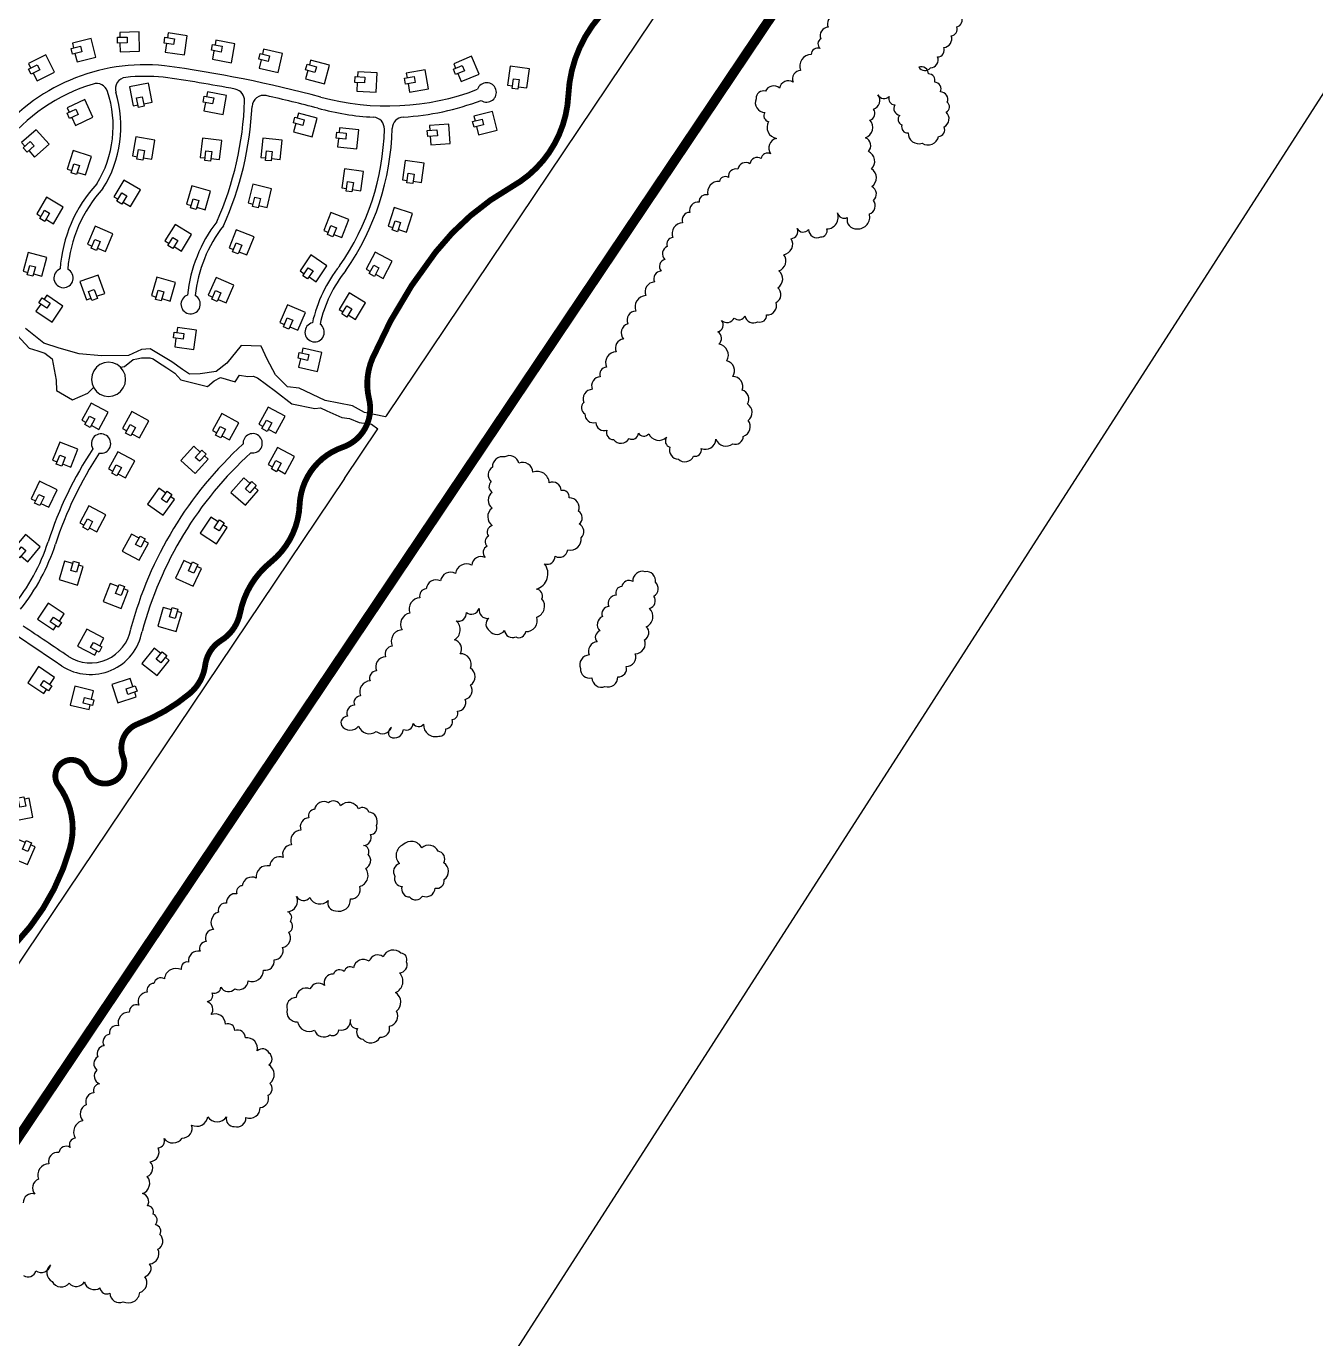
# Model space of a CAD drawing. Extents: x 30752 to 65014, y 26327 to 78956.
# Drawn here: x 33019 to 33685, y 26982 to 27659 of the extents above; entities that cross this region are included whole.
import ezdxf

# ---------------------------------------------------------------- set-up
doc = ezdxf.new("R2010")
doc.units = 0
doc.header["$MEASUREMENT"] = 0
doc.linetypes.add('CENTER2', pattern=[1.125, 0.75, -0.125, 0.125, -0.125])
doc.layers.get('0').update_dxf_attribs({"color": 12, "linetype": 'CONTINUOUS'})
for name, color, linetype in [('-规划边界', 1, 'CONTINUOUS'), ('GH_水系', 152, 'CONTINUOUS'), ('KKK', 7, 'CONTINUOUS'), ('中心区建筑', 32, 'CONTINUOUS'), ('图层1', 41, 'CONTINUOUS'), ('支路', 34, 'CONTINUOUS')]:
    doc.layers.add(name, color=color, linetype=linetype)
doc.layers.add('G-SL2', color=97, linetype='CONTINUOUS', true_color=0x329a2d)

# ---------------------------------------------------------------- blocks, each defined once
blk = doc.blocks.new('x1')
blk.add_lwpolyline([(10, 5.54), (10, 10), (0, 10), (0, 0), (10, 0), (10, 2.52)])
blk.add_lwpolyline([(6.27, 5.54), (11.26, 5.54), (11.26, 2.52), (6.27, 2.52)], close=True)

msp = doc.modelspace()

# ---------------------------------------------------------------- linework, layer by layer
at = {"layer": '-规划边界', "color": 251, "linetype": 'CENTER2', "ltscale": 50, "const_width": 5, "flags": 128}
msp.add_lwpolyline([(31130.58, 27597.98), (31273.89, 27507.56), (32003.42, 27386.62), (32901.4, 26916.12), (34040.03, 28610.51, 0.008825), (33919.41, 28685.55), (33365.12, 29016.98), (32469.57, 29552.45), (32400.9, 29593.51), (32342.47, 29501.52), (31130.58, 27597.98)], format="xyb", dxfattribs=at)
at = {"layer": 'G-SL2'}
for points in [[(33436.99, 27664.66, 0.520567), (33433.34, 27658.56, 0.520567), (33429.6, 27652.64, 0.520567), (33429.23, 27647.66, 0.520567), (33424.6, 27644.55, 0.520567), (33419.17, 27636.32, 0.520567), (33415.27, 27630.29, 0.520567), (33408.26, 27627.15, 0.520567), (33401.05, 27625.52, 0.520567), (33396.15, 27621.68, 0.520567), (33400.68, 27614.53, 0.520567), (33402.59, 27609.88, 0.520567), (33406.68, 27601.21, 0.520567), (33403.65, 27593.26, 0.520567), (33398.79, 27590.81, 0.520567), (33392.92, 27588.1, 0.520567), (33386.73, 27585.35, 0.520567), (33381.85, 27581.01, 0.520567), (33377.2, 27578.98, 0.520567), (33371.28, 27572, 0.520567), (33366.73, 27568.28, 0.520567), (33361.94, 27563, 0.520567), (33358.22, 27557.63, 0.520567), (33353.21, 27550, 0.520567), (33350.24, 27545.4, 0.520567), (33349, 27538.75, 0.520567), (33347.09, 27532.7, 0.520567), (33343.66, 27527.07, 0.520567), (33339.17, 27520.03, 0.520567), (33334.05, 27512.07, 0.520567), (33329.87, 27505.55, 0.520567), (33327.63, 27497.6, 0.520567), (33323.95, 27491.08, 0.520567), (33318.88, 27483.04, 0.520567), (33315.73, 27478.13, 0.520567), (33311.58, 27471.66, 0.520567), (33307.19, 27464.84, 0.520567), (33307.75, 27459, 0.520567), (33313.44, 27454.58, 0.520567), (33319.16, 27450.61, 0.520567), (33322.52, 27445.71, 0.520567), (33330.57, 27446.19, 0.520567), (33335.44, 27448.99, 0.520567), (33340.72, 27448.73, 0.520567), (33349.9, 27446.88, 0.520567), (33351.69, 27441.8, 0.520567), (33356.06, 27435.66, 0.520567), (33363.93, 27437.1, 0.520567), (33367.84, 27441.12, 0.520567), (33375.38, 27445.84, 0.520567), (33384.08, 27443.58, 0.520567), (33389.57, 27447.38, 0.520567), (33392.05, 27455.6, 0.520567), (33391.7, 27464.12, 0.520567), (33388.94, 27471.21, 0.520567), (33384.15, 27478.33, 0.520567), (33381.12, 27486.38, 0.520567), (33376.94, 27495.01, 0.520567), (33376.48, 27501.27, 0.520567), (33378.35, 27507.25, 0.520567), (33384.86, 27508.46, 0.520567), (33390.41, 27509.64, 0.520567), (33397.08, 27506.53, 0.520567), (33401.62, 27510.03, 0.520567), (33406.53, 27516.47, 0.520567), (33407.39, 27524.13, 0.520567), (33407.92, 27532.85, 0.520567), (33410.46, 27541.17, 0.520567), (33414.36, 27549.43, 0.520567), (33417.39, 27554.64, 0.520567), (33423.18, 27554.09, 0.520567), (33429.55, 27550.32, 0.520567), (33432.74, 27554.46, 0.520567), (33438.18, 27562.82, 0.520567), (33443.27, 27560.42, 0.520567), (33448.35, 27554.52, 0.520567), (33454.66, 27562.23, 0.520567), (33456.78, 27569.17, 0.520567), (33456.03, 27576.35, 0.520567), (33455.83, 27585.41, 0.520567), (33454.18, 27594.4, 0.520567), (33452.73, 27601.54, 0.520567), (33454.98, 27610.66, 0.520567), (33456.87, 27616.27, 0.520567), (33459.11, 27623.69, 0.520567), (33464.86, 27622.85, 0.520567), (33467.78, 27618.55, 0.520567), (33470.34, 27613.1, 0.520567), (33471.45, 27608.12, 0.520567), (33474.69, 27603.99, 0.520567), (33481.9, 27598.72, 0.520567), (33490.45, 27602.21, 0.520567), (33493.23, 27607.14, 0.520567), (33494.35, 27614.76, 0.520567), (33494.91, 27619.95, 0.520567), (33491.41, 27625.2, 0.520567), (33488.41, 27630.17, 0.520567), (33485.2, 27634.46, 0.520567), (33480.24, 27637.92, 0.520567), (33486.26, 27637.63, 0.520567), (33489.87, 27643.25, 0.520567), (33493.05, 27648.2, 0.520567), (33496.91, 27654.21, 0.520567), (33499.84, 27658.77, 0.520567), (33501.95, 27664.18, 0.520567)], [(33017.9, 27014.12, 0.520567), (33024.23, 27016.49, 0.520567), (33031.75, 27019.61, 0.520567), (33032.58, 27011.01, 0.520567), (33041.5, 27010.2, 0.520567), (33049.3, 27010.9, 0.520567), (33057.31, 27007.74, 0.520567), (33062.36, 27004.97, 0.520567), (33069.29, 27000.61, 0.520567), (33077.92, 27005.42, 0.520567), (33080.46, 27013.55, 0.520567), (33082.98, 27020.16, 0.520567), (33087.26, 27027.67, 0.520567), (33088.29, 27035.27, 0.520567), (33085.93, 27040.35, 0.520567), (33084.88, 27045.85, 0.520567), (33081.83, 27050.15, 0.520567), (33079.25, 27056.46, 0.520567), (33081.77, 27065.24, 0.520567), (33083.26, 27072.87, 0.520567), (33087.34, 27080.05, 0.520567), (33090.41, 27084.91, 0.520567), (33099.86, 27085.14, 0.520567), (33104.65, 27091.83, 0.520567), (33112.95, 27096.11, 0.520567), (33122.75, 27096.1, 0.520567), (33126.66, 27091.06, 0.520567), (33132.69, 27095.66, 0.520567), (33140.11, 27100.96, 0.520567), (33144.13, 27107.19, 0.520567), (33145.1, 27113.28, 0.520567), (33144.51, 27122.85, 0.520567), (33144.69, 27128.96, 0.520567), (33138.59, 27130.14, 0.520567), (33132.4, 27136.78, 0.520567), (33126.96, 27140.66, 0.520567), (33122.17, 27143.89, 0.520567), (33114.68, 27148.82, 0.520567), (33112.69, 27155.54, 0.520567), (33115.27, 27160.13, 0.520567), (33119.76, 27163.01, 0.520567), (33126.91, 27162.11, 0.520567), (33133.91, 27166.3, 0.520567), (33141.8, 27171.78, 0.520567), (33147.25, 27177.19, 0.520567), (33151.63, 27183.47, 0.520567), (33154.92, 27191.33, 0.520567), (33155.66, 27197.06, 0.520567), (33154.17, 27201.99, 0.520567), (33158.88, 27209.8, 0.520567), (33165.71, 27209.28, 0.520567), (33175.17, 27207.7, 0.520567), (33178.93, 27202.5, 0.520567), (33186.72, 27208.56, 0.520567), (33191.52, 27214.99, 0.520567), (33194.61, 27224.35, 0.520567), (33195.81, 27231.52, 0.520567), (33193.5, 27236.19, 0.520567), (33197.11, 27241.81, 0.520567), (33200.08, 27246.43, 0.520567), (33196.14, 27253.44, 0.520567), (33190.89, 27255.04, 0.520567), (33181.63, 27256.71, 0.520567), (33175.28, 27258.18, 0.520567), (33168.14, 27254.76, 0.520567), (33165.19, 27250.46, 0.520567), (33161.11, 27244.11, 0.520567), (33156.22, 27236.51, 0.520567), (33151.99, 27229.92, 0.520567), (33144.97, 27225.58, 0.520567), (33138.02, 27219.32, 0.520567), (33130.83, 27215.39, 0.520567), (33128.08, 27211.13, 0.520567), (33122.69, 27206.4, 0.520567), (33118.46, 27201.75, 0.520567), (33115.91, 27192.85, 0.520567), (33112.19, 27186.56, 0.520567), (33109.01, 27181.53, 0.520567), (33103.06, 27176, 0.520567), (33099.31, 27172.06, 0.520567), (33090.58, 27167.3, 0.520567), (33085.19, 27164.88, 0.520567), (33081.74, 27160.46, 0.520567), (33077.4, 27153.75, 0.520567), (33072.45, 27150.07, 0.520567), (33066.89, 27143.08, 0.520567), (33062.24, 27138.77, 0.520567), (33059.44, 27132.7, 0.520567), (33056.23, 27127.1, 0.520567), (33055.64, 27120.24, 0.520567), (33057.08, 27113.06, 0.520567), (33054.24, 27108.54, 0.520567), (33050.28, 27102.35, 0.520567), (33048.46, 27094.04, 0.520567), (33044.55, 27085.08, 0.520567), (33041.87, 27080.32, 0.520567), (33036.07, 27077.71, 0.520567), (33030.9, 27071.89, 0.520567), (33025.57, 27063.86, 0.520567), (33023.69, 27056.2, 0.520567), (33017.68, 27051.6, 0.520567)]]:
    msp.add_lwpolyline(points, format="xyb", dxfattribs=at)
for points in [[(33286.96, 27381.59, 0.520567), (33292.4, 27385.46, 0.520567), (33298.91, 27388.75, 0.520567), (33305.87, 27395.07, 0.520567), (33304.85, 27402.13, 0.520567), (33304.54, 27408.67, 0.520567), (33299.68, 27415.67, 0.520567), (33295.58, 27419.38, 0.520567), (33289.31, 27423.42, 0.520567), (33280.94, 27428.81, 0.520567), (33273.6, 27433.53, 0.520567), (33266.33, 27436.72, 0.520567), (33260.08, 27431.39, 0.520567), (33259.39, 27423.96, 0.520567), (33259.94, 27418.42, 0.520567), (33259.86, 27410.28, 0.520567), (33259.93, 27401.33, 0.520567), (33257.9, 27395.87, 0.520567), (33257.34, 27390.7, 0.520567), (33256.22, 27384.9, 0.520567), (33249.33, 27380.82, 0.520567), (33240.91, 27376.61, 0.520567), (33233.18, 27372.79, 0.520567), (33225.81, 27368.58, 0.520567), (33222.6, 27364.03, 0.520567), (33217.37, 27356.15, 0.520567), (33213.32, 27347.5, 0.520567), (33208.25, 27338.99, 0.520567), (33204.82, 27333.62, 0.520567), (33200.13, 27326.28, 0.520567), (33196.81, 27321.12, 0.520567), (33191.86, 27313.41, 0.520567), (33188.75, 27308.56, 0.520567), (33185.13, 27302.93, 0.520567), (33182.04, 27298.12, 0.520567), (33190.86, 27297.81, 0.520567), (33199.97, 27295.07, 0.520567), (33207.9, 27297.15, 0.520567), (33207.22, 27292.17, 0.520567), (33214.06, 27296.05, 0.520567), (33219.14, 27299.06, 0.520567), (33224.4, 27298.77, 0.520567), (33232.29, 27292.68, 0.520567), (33235.88, 27296.45, 0.520567), (33239.15, 27301.19, 0.520567), (33241.95, 27305.45, 0.520567), (33245.91, 27311.58, 0.520567), (33248.74, 27318.87, 0.520567), (33248.72, 27327.63, 0.520567), (33243.3, 27335.18, 0.520567), (33240.37, 27342.3, 0.520567), (33241.27, 27352.08, 0.520567), (33246.53, 27356.43, 0.520567), (33253.15, 27358.5, 0.520567), (33258.11, 27353.47, 0.520567), (33258.54, 27347.02, 0.520567), (33266.25, 27347.2, 0.520567), (33272.05, 27343.84, 0.520567), (33277.25, 27346.59, 0.520567), (33282.9, 27354.08, 0.520567), (33285.59, 27363.57, 0.520567), (33282.7, 27368.44, 0.520567)], [(33341.2, 27358.56, 0.520567), (33343.34, 27364.89, 0.520567), (33344.14, 27372.05, 0.520567), (33338.86, 27377.5, 0.520567), (33332.49, 27372.42, 0.520567), (33326.78, 27369.84, 0.520567), (33323.89, 27365.37, 0.520567), (33320.12, 27359.52, 0.520567), (33316.82, 27354.38, 0.520567), (33315.43, 27347, 0.520567), (33314.05, 27341.25, 0.520567), (33309.95, 27334.52, 0.520567), (33305.51, 27327.59, 0.520567), (33311.32, 27322.69, 0.520567), (33318.12, 27318.21, 0.520567), (33324.74, 27323.23, 0.520567), (33329.09, 27328.56, 0.520567), (33333.77, 27335.17, 0.520567), (33338.61, 27342.33, 0.520567), (33339.42, 27349.02, 0.520567)], [(33234.93, 27227.2, 0.520567), (33231.96, 27233.19, 0.520567), (33223.52, 27234.87, 0.520567), (33213.82, 27236.52, 0.520567), (33211.98, 27226.82, 0.520567), (33209.69, 27220.2, 0.520567), (33213.33, 27215.05, 0.520567), (33217.22, 27209.59, 0.520567), (33223.86, 27210.06, 0.520567), (33230.4, 27214.13, 0.520567), (33235.14, 27218.63, 0.520567)], [(33212.03, 27170.44, 0.520567), (33215.65, 27176.06, 0.520567), (33212.76, 27180.54, 0.520567), (33203.54, 27178.73, 0.520567), (33196.36, 27176.48, 0.520567), (33188.2, 27173.04, 0.520567), (33183.49, 27171.06, 0.520567), (33177.87, 27169.79, 0.520567), (33173.24, 27163.83, 0.520567), (33165.78, 27162.1, 0.520567), (33158.66, 27157.62, 0.520567), (33154.07, 27151.45, 0.520567), (33159.42, 27145.12, 0.520567), (33168.05, 27140.88, 0.520567), (33176, 27138.35, 0.520567), (33180.71, 27140.98, 0.520567), (33186.75, 27146.29, 0.520567), (33190.25, 27141.62, 0.520567), (33193.04, 27136.16, 0.520567), (33201.96, 27137.13, 0.520567), (33206.77, 27142.88, 0.520567), (33210.42, 27150.64, 0.520567), (33209.96, 27160.24, 0.520567)]]:
    msp.add_lwpolyline(points, format="xyb", close=True, dxfattribs=at)
at = {"layer": 'GH_水系'}
for p, q in [((33043.35, 27127.19), (33685.21, 28082.6)), ((33043.35, 27127.19), (33685.21, 28082.6)), ((33205.25, 27457.99), (33576.08, 28009.78)), ((33183.55, 27425.69), (33200.74, 27451.27)), ((33183.55, 27425.69), (32975.75, 27116.48)), ((33183.55, 27425.69), (32975.75, 27116.48)), ((33043.35, 27127.19), (32960.35, 27003.77))]:
    msp.add_line(p, q, dxfattribs=at)
for points in [[(33014.48, 27499.54), (33020.8, 27492.83), (33025.28, 27491.54), (33028.78, 27490.36), (33032.67, 27487.32), (33034.72, 27476.44), (33034.94, 27470.99), (33043.08, 27466.29), (33051.08, 27469.65), (33054.01, 27472.55), (33054.02, 27472.58)], [(33205.25, 27457.99), (33204.82, 27457.37), (33194.02, 27459.62), (33187.76, 27463.11), (33173.57, 27465.85), (33160.19, 27472.33), (33154.22, 27472.97), (33148.04, 27479.07), (33143.68, 27487.18), (33140.59, 27493.95), (33130.17, 27494.27), (33122.76, 27485.22), (33117.25, 27480.79), (33109.08, 27479.66), (33103.63, 27479.45), (33099.87, 27481.87), (33094.47, 27485.87), (33083.31, 27492.5), (33078.85, 27492.18), (33072.08, 27489.09), (33058.19, 27488.99), (33046.64, 27490.03), (33036.3, 27492.96), (33028.32, 27495.43), (33018.88, 27503.09)], [(33067.99, 27483.03), (33070.07, 27483.48), (33074.48, 27487.02), (33076.33, 27487.43), (33078.8, 27487.96), (33083.02, 27487.91), (33084.77, 27487.32), (33087.02, 27485.87), (33091.91, 27482.73), (33096.05, 27480.07), (33099.09, 27476.52), (33112.79, 27473.03), (33116.34, 27476.06), (33119.54, 27477.73), (33127.14, 27475.5), (33129.31, 27478.88), (33133.67, 27478.21), (33136.51, 27478.51), (33138.64, 27477.67), (33147.94, 27470.64), (33156.48, 27464.08), (33168.3, 27461.8), (33171.15, 27462.09), (33174.4, 27460.53), (33182.28, 27457.07), (33186.25, 27456.64), (33191.25, 27454.49), (33197.59, 27453.6), (33200.74, 27451.27)]]:
    msp.add_lwpolyline(points, dxfattribs=at)
at = {"layer": 'KKK'}
msp.add_lwpolyline([(32211.56, 29949.98), (34314.75, 28598.46), (32855.1, 26327.02), (30751.92, 27678.54)], close=True, dxfattribs=at)
at = {"layer": '中心区建筑', "color": 1}
msp.add_lwpolyline([(33070.57, 27476.8), (33070.27, 27479.08), (33069.39, 27481.21), (33067.98, 27483.03), (33066.16, 27484.44), (33064.03, 27485.32), (33061.75, 27485.62), (33059.46, 27485.32), (33057.33, 27484.44), (33055.51, 27483.03), (33054.1, 27481.21), (33053.22, 27479.08), (33052.92, 27476.8), (33053.22, 27474.51), (33054.1, 27472.38), (33055.51, 27470.56), (33057.33, 27469.16), (33059.46, 27468.27), (33061.75, 27467.97), (33064.03, 27468.27), (33066.16, 27469.16), (33067.98, 27470.56), (33069.39, 27472.38), (33070.27, 27474.51)], close=True, dxfattribs=at)
at = {"layer": '图层1', "const_width": 3}
msp.add_lwpolyline([(33335.33, 27679.86, 0.269036), (33299.23, 27623.66, -0.258615), (33270.08, 27576.29, 0.098338), (33230.71, 27542.52, 0.064392), (33198.08, 27487.71, 0.16304), (33196.29, 27466.73, -0.387021), (33182.62, 27441.74, 0.308335), (33160.43, 27411.99, -0.215276), (33145.55, 27382.47, 0.175651), (33129.68, 27356.17, -0.207473), (33119.89, 27341.99, 0.22492), (33111.66, 27329.2, -0.18899), (33103.63, 27314.57, -0.082883), (33076.82, 27298.88, 0.416563), (33069.26, 27281.82, -1.016627), (33050.42, 27274.82, 1.161936), (33035.9, 27267.09, -0.232258), (33041.83, 27234.85, -0.121897), (33013.82, 27185.61, 0.069094)], format="xyb", dxfattribs=at)
at = {"layer": '支路'}
for centre, radius, start, end in [((33080.52, 27540.88), 98.36, 84.05362, 142.1978), ((33071.26, 27626.74), 6, 96.15096, 196.93045), ((33080.52, 27540.88), 92.36, 84.10995, 96.15096), ((33002.95, 26989.97), 648.64, 78.96044, 82.28775), ((33002.95, 26989.97), 654.64, 75.08538, 82.29599), ((33080.52, 27540.88), 92.36, 106.84518, 142.17963), ((33055.49, 27623.53), 6, 18.66537, 106.84518), ((33126.01, 27620.72), 6, 358.11051, 78.96044), ((33205.81, 27748.12), 130.17, 254.69182, 290.93451), ((33257.06, 27624.94), 5, 235.25965, 161.43604), ((33007.81, 27607.42), 56.33, 328.15555, 18.66537), ((33007.81, 27607.42), 60.33, 327.78954, 16.93045), ((32965.75, 27626.01), 166.34, 335.93082, 358.11051), ((33141.88, 27617.42), 6, 77.51443, 177.20692), ((33002.95, 26989.97), 648.64, 75.08718, 77.51443), ((33205.81, 27748.12), 136.17, 273.39753, 290.82046), ((32965.75, 27626.01), 170.34, 335.76798, 357.20692), ((33205.81, 27748.12), 136.17, 254.70061, 266.94366), ((33198.23, 27606.14), 6, 358.46706, 86.94366), ((33214.23, 27606.19), 6, 93.39753, 178.66193), ((33074.36, 27609.46), 129.91, 325.26035, 358.46706), ((33074.36, 27609.46), 133.91, 325.19752, 358.66193), ((33109.33, 27528.49), 72.82, 137.48016, 175.82117), ((33109.33, 27528.49), 68.82, 137.17875, 175.71636), ((33176.87, 27512.54), 74.78, 142.39404, 174.0118), ((33176.87, 27512.54), 70.78, 142.01726, 173.91256), ((33038.51, 27529.13), 5, 111.21506, 64.0325), ((33236.37, 27490.92), 70.95, 141.1463, 167.72547), ((33236.37, 27490.92), 66.95, 141.02606, 167.61489), ((33104.16, 27515.62), 5, 109.35774, 62.17657), ((33168.18, 27501.14), 5, 103.16759, 55.98359), ((33057.88, 27443.67), 5, 259.60877, 212.44909), ((33264.9, 27296.74), 198.43, 132.36431, 165.06458), ((33136.18, 27443.78), 5, 258.65899, 184.9147), ((33221.27, 27330.82), 200.58, 146.68343, 161.96266), ((33221.27, 27330.82), 196.58, 146.69674, 161.96458), ((33264.9, 27296.74), 192.43, 132.38231, 164.99037), ((32931.51, 27425.35), 104.22, 320.83586, 341.87307), ((32929.87, 27426.08), 110.01, 321.83004, 341.77473), ((29747.03, 22451.55), 5883.52, 55.992512, 56.735948), ((29747.03, 22451.55), 5889.52, 55.993056, 56.265626), ((33052.43, 27351.48), 21.06, 237.13287, 350.18121), ((33052.43, 27351.48), 27.06, 236.99856, 349.57378)]:
    msp.add_arc(centre, radius, start, end, dxfattribs=at)

# ---------------------------------------------------------------- block references
for p, rotation in [((33052.78, 27652.85), 193.9116323321425), ((33077.51, 27656.2), 181.4947280455626), ((33102.39, 27654.21), 171.4858575806158), ((33127.04, 27650.05), 169.3531785964684), ((33151.52, 27644.98), 167.2204996120813), ((33029.35, 27644.27), 206.3285366188728), ((33175.79, 27638.99), 165.08782062773), ((33249.28, 27643.62), 202.5877000890724), ((33200.43, 27635.07), 177.2747133424914), ((33225.33, 27636.64), 189.9312067157011), ((33269.23, 27638.53), 262.0299144952342), ((33072.53, 27627.75), 281.4156957384879), ((33049.46, 27621.24), 205.1091639557026), ((33122.67, 27623.42), 169.6945626150037), ((33169.49, 27611.7), 165.2297773129117), ((33260.1, 27615.15), 194.0940081745218), ((33024.33, 27605.68), 221.8901030822005), ((33191.05, 27605.7), 174.0849595553189), ((33237.43, 27608.56), 184.0894838648093), ((33075.83, 27601.99), 260.4527772079759), ((33110.27, 27601.34), 263.1929828023697), ((33141.39, 27601.3), 264.1907721881398), ((33043.42, 27594.89), 252.2449669702385), ((33183.59, 27585.51), 261.7534770338302), ((33214.9, 27589.78), 262.0299144952342), ((33069.58, 27579.7), 239.4898586775366), ((33104.82, 27576.79), 253.5368596366581), ((33136.28, 27577.59), 256.158977967323), ((33029.76, 27570.85), 239.4283668363577), ((33209.28, 27565.46), 251.9359513557045), ((33176.51, 27562.94), 248.9535039795313), ((33054.8, 27555.84), 247.4205403066481), ((33096.1, 27556.77), 238.3093805350835), ((33127.7, 27554.04), 248.1271837464407), ((33020.25, 27542.35), 255.2003595641619), ((33166.25, 27541.06), 236.1535309252372), ((33199.48, 27542.49), 241.8419882161413), ((33047, 27527.25), 289.6151099760149), ((33086.71, 27529.62), 253.7481036740375), ((33117.26, 27529.46), 246.3704899453194), ((33038.16, 27514.64), 145.9543062544661), ((33185.96, 27521.49), 238.7636468112056), ((33154.2, 27515.29), 246.9591488347935), ((33107.22, 27502.12), 171.9269552662284), ((33171.82, 27490.65), 167.4621699640252), ((33052.7, 27464.54), 241.6829136783543), ((33073.7, 27460.15), 241.6829136783543), ((33120.18, 27459.15), 241.6829136783543), ((33144.12, 27462.5), 241.6829136783543), ((33036.55, 27444.45), 248.5502662075005), ((33106.46, 27428.15), 47.79413218104584), ((33066.49, 27439.47), 241.6829136783543), ((33148.97, 27441.66), 241.6829136783543), ((33026.15, 27424.16), 244.4025770216021), ((33132.53, 27411.87), 48.98656760015356), ((33090.04, 27406.63), 54.76693507790908), ((33051.61, 27411.57), 241.6829136783543), ((33117.52, 27391.9), 57.15180591617006), ((33018.88, 27396.76), 229.7871814402821), ((33077.64, 27383.39), 61.73973797468759), ((33045.78, 27370.59), 73.6611715438549), ((33105.5, 27370), 65.3170442323801), ((33068.27, 27358.47), 68.71254087175762), ((33024.99, 27352.97), 326.2262374910319), ((33096.71, 27346.62), 73.48228254837952), ((33045.78, 27339.09), 331.7854208328851), ((33086.81, 27323.93), 51.29917823396311), ((33019.99, 27320.21), 326.088953359455), ((33066.62, 27309.76), 18.78924522623175), ((33041.98, 27308.67), 346.2793122186019), ((33022.59, 27250.76), 100.6591859541152), ((33019.94, 27226.26), 66.97574563920749)]:
    msp.add_blockref('x1', p, dxfattribs=dict(rotation=rotation))

doc.saveas('drawing.dxf')
